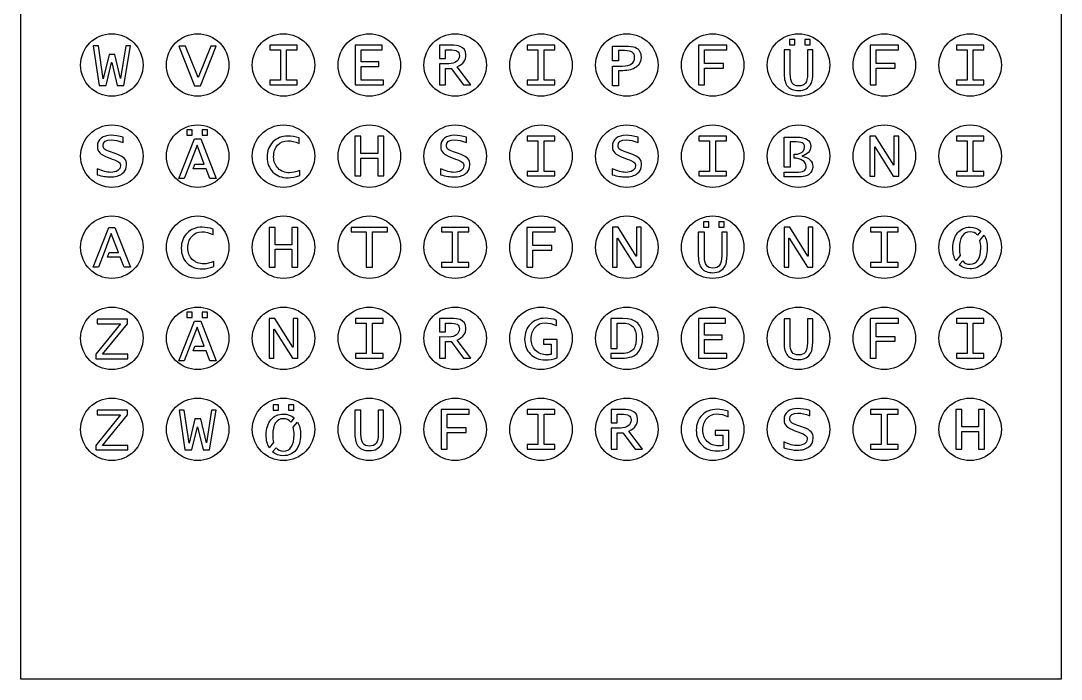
# Model space of a CAD drawing. Header units: millimetres. Extents: x 34 to 4705, y 266 to 817.
# Drawn here: x 3116.3 to 3516.3, y 306.7 to 559.7 of the extents above; entities that cross this region are included whole.
import ezdxf

# ---------------------------------------------------------------- set-up
doc = ezdxf.new("R2010")
doc.units = ezdxf.units.MM
for name, color, linetype, lineweight in [('Bohrlöcher', 4, 'Continuous', 25), ('Buchstaben', 6, 'Continuous', 25), ('MDF_Platte_10mm', 1, 'Continuous', 25)]:
    doc.layers.add(name, color=color, linetype=linetype, lineweight=lineweight)
doc.layers.add('Ebene 1', color=7, linetype='Continuous', true_color=0xffffff)

# ---------------------------------------------------------------- blocks, each defined once
blk = doc.blocks.new('V')
at = {"layer": 'Ebene 1'}
blk.add_open_spline([(-1.28, -7.93), (-1.28, -7.93), (-7.2, 7.32), (-7.2, 7.32), (-7.2, 7.32), (-7.2, 7.32), (-4.73, 7.32), (-4.73, 7.32), (-4.73, 7.32), (-4.73, 7.32), (0.15, -4.8), (0.15, -4.8), (0.15, -4.8), (0.15, -4.8), (5.12, 7.32), (5.12, 7.32), (5.12, 7.32), (5.12, 7.32), (7.12, 7.32), (7.12, 7.32), (7.12, 7.32), (7.12, 7.32), (1.07, -7.93), (1.07, -7.93), (1.07, -7.93), (1.07, -7.93), (-1.28, -7.93), (-1.28, -7.93)], degree=3, knots=[0, 0, 0, 0, 0.142857, 0.142857, 0.142857, 0.142857, 0.285714, 0.285714, 0.285714, 0.285714, 0.428571, 0.428571, 0.428571, 0.428571, 0.571429, 0.571429, 0.571429, 0.571429, 0.714286, 0.714286, 0.714286, 0.714286, 0.857143, 0.857143, 0.857143, 0.857143, 1, 1, 1, 1], dxfattribs=at)
blk = doc.blocks.new('Ä')
at = {"layer": 'Ebene 1'}
for points, knots in [([(-4.17, 8.75), (-4.17, 8.75), (-4.17, 10.81), (-4.17, 10.81), (-4.17, 10.81), (-4.17, 10.81), (-2.11, 10.81), (-2.11, 10.81), (-2.11, 10.81), (-2.11, 10.81), (-2.11, 8.75), (-2.11, 8.75), (-2.11, 8.75), (-2.11, 8.75), (-4.17, 8.75), (-4.17, 8.75)], [0, 0, 0, 0, 0.25, 0.25, 0.25, 0.25, 0.5, 0.5, 0.5, 0.5, 0.75, 0.75, 0.75, 0.75, 1, 1, 1, 1]), ([(1.69, 8.75), (1.69, 8.75), (1.69, 10.81), (1.69, 10.81), (1.69, 10.81), (1.69, 10.81), (3.75, 10.81), (3.75, 10.81), (3.75, 10.81), (3.75, 10.81), (3.75, 8.75), (3.75, 8.75), (3.75, 8.75), (3.75, 8.75), (1.69, 8.75), (1.69, 8.75)], [0, 0, 0, 0, 0.25, 0.25, 0.25, 0.25, 0.5, 0.5, 0.5, 0.5, 0.75, 0.75, 0.75, 0.75, 1, 1, 1, 1]), ([(-1.07, -2.34), (-1.07, -2.34), (-1.74, -4.11), (-1.74, -4.11), (-1.74, -4.11), (-1.74, -4.11), (0.4, -4.11), (0.4, -4.11), (0.4, -4.11), (0.4, -4.11), (3.22, -4.11), (3.22, -4.11), (3.22, -4.11), (3.22, -4.11), (4.66, -7.92), (4.66, -7.92), (4.66, -7.92), (4.66, -7.92), (7.14, -7.92), (7.14, -7.92), (7.14, -7.92), (7.14, -7.92), (1.13, 7.33), (1.13, 7.33), (1.13, 7.33), (1.13, 7.33), (-1.21, 7.33), (-1.21, 7.33), (-1.21, 7.33), (-1.21, 7.33), (-7.23, -7.92), (-7.23, -7.92), (-7.23, -7.92), (-7.23, -7.92), (-5.2, -7.92), (-5.2, -7.92), (-5.2, -7.92), (-5.2, -7.92), (-3.04, -2.34), (-3.04, -2.34), (-3.04, -2.34), (-3.04, -2.34), (-0.27, 4.94), (-0.27, 4.94), (-0.27, 4.94), (-0.27, 4.94), (2.52, -2.34), (2.52, -2.34), (2.52, -2.34), (2.52, -2.34), (0.39, -2.34), (0.39, -2.34), (0.39, -2.34), (0.39, -2.34), (-1.07, -2.34), (-1.07, -2.34)], [0, 0, 0, 0, 0.071429, 0.071429, 0.071429, 0.071429, 0.142857, 0.142857, 0.142857, 0.142857, 0.214286, 0.214286, 0.214286, 0.214286, 0.285714, 0.285714, 0.285714, 0.285714, 0.357143, 0.357143, 0.357143, 0.357143, 0.428571, 0.428571, 0.428571, 0.428571, 0.5, 0.5, 0.5, 0.5, 0.571429, 0.571429, 0.571429, 0.571429, 0.642857, 0.642857, 0.642857, 0.642857, 0.714286, 0.714286, 0.714286, 0.714286, 0.785714, 0.785714, 0.785714, 0.785714, 0.857143, 0.857143, 0.857143, 0.857143, 0.928571, 0.928571, 0.928571, 0.928571, 1, 1, 1, 1])]:
    blk.add_open_spline(points, degree=3, knots=knots, dxfattribs=at)
blk = doc.blocks.new('Z')
at = {"layer": 'Ebene 1'}
blk.add_open_spline([(-6.2, -7.92), (-6.2, -7.92), (-6.2, -6.16), (-6.2, -6.16), (-6.2, -6.16), (-6.2, -6.16), (3.37, 5.57), (3.37, 5.57), (3.37, 5.57), (3.37, 5.57), (-5.61, 5.57), (-5.61, 5.57), (-5.61, 5.57), (-5.61, 5.57), (-5.61, 7.33), (-5.61, 7.33), (-5.61, 7.33), (-5.61, 7.33), (6.02, 7.33), (6.02, 7.33), (6.02, 7.33), (6.02, 7.33), (6.02, 5.57), (6.02, 5.57), (6.02, 5.57), (6.02, 5.57), (-3.54, -6.16), (-3.54, -6.16), (-3.54, -6.16), (-3.54, -6.16), (6.12, -6.16), (6.12, -6.16), (6.12, -6.16), (6.12, -6.16), (6.12, -7.92), (6.12, -7.92), (6.12, -7.92), (6.12, -7.92), (-6.2, -7.92), (-6.2, -7.92)], degree=3, knots=[0, 0, 0, 0, 0.1, 0.1, 0.1, 0.1, 0.2, 0.2, 0.2, 0.2, 0.3, 0.3, 0.3, 0.3, 0.4, 0.4, 0.4, 0.4, 0.5, 0.5, 0.5, 0.5, 0.6, 0.6, 0.6, 0.6, 0.7, 0.7, 0.7, 0.7, 0.8, 0.8, 0.8, 0.8, 0.9, 0.9, 0.9, 0.9, 1, 1, 1, 1], dxfattribs=at)
blk = doc.blocks.new('W')
at = {"layer": 'Ebene 1'}
blk.add_open_spline([(-4.9, -7.92), (-4.9, -7.92), (-7.17, 7.33), (-7.17, 7.33), (-7.17, 7.33), (-7.17, 7.33), (-5.17, 7.33), (-5.17, 7.33), (-5.17, 7.33), (-5.17, 7.33), (-3.32, -5.34), (-3.32, -5.34), (-3.32, -5.34), (-3.32, -5.34), (-3.28, -5.34), (-3.28, -5.34), (-3.28, -5.34), (-3.28, -5.34), (-1.08, 4.11), (-1.08, 4.11), (-1.08, 4.11), (-1.08, 4.11), (1.17, 4.11), (1.17, 4.11), (1.17, 4.11), (1.17, 4.11), (3.34, -5.2), (3.34, -5.2), (3.34, -5.2), (3.34, -5.2), (3.37, -5.2), (3.37, -5.2), (3.37, -5.2), (3.37, -5.2), (5.32, 7.33), (5.32, 7.33), (5.32, 7.33), (5.32, 7.33), (7.11, 7.33), (7.11, 7.33), (7.11, 7.33), (7.11, 7.33), (4.6, -7.92), (4.6, -7.92), (4.6, -7.92), (4.6, -7.92), (2.05, -7.92), (2.05, -7.92), (2.05, -7.92), (2.05, -7.92), (-0.05, 1.03), (-0.05, 1.03), (-0.05, 1.03), (-0.05, 1.03), (-0.07, 1.03), (-0.07, 1.03), (-0.07, 1.03), (-0.07, 1.03), (-2.19, -7.92), (-2.19, -7.92), (-2.19, -7.92), (-2.19, -7.92), (-4.9, -7.92), (-4.9, -7.92)], degree=3, knots=[0, 0, 0, 0, 0.0625, 0.0625, 0.0625, 0.0625, 0.125, 0.125, 0.125, 0.125, 0.1875, 0.1875, 0.1875, 0.1875, 0.25, 0.25, 0.25, 0.25, 0.3125, 0.3125, 0.3125, 0.3125, 0.375, 0.375, 0.375, 0.375, 0.4375, 0.4375, 0.4375, 0.4375, 0.5, 0.5, 0.5, 0.5, 0.5625, 0.5625, 0.5625, 0.5625, 0.625, 0.625, 0.625, 0.625, 0.6875, 0.6875, 0.6875, 0.6875, 0.75, 0.75, 0.75, 0.75, 0.8125, 0.8125, 0.8125, 0.8125, 0.875, 0.875, 0.875, 0.875, 0.9375, 0.9375, 0.9375, 0.9375, 1, 1, 1, 1], dxfattribs=at)
blk = doc.blocks.new('N')
at = {"layer": 'Ebene 1'}
blk.add_open_spline([(-5.61, -7.93), (-5.61, -7.93), (-5.61, 7.37), (-5.61, 7.37), (-5.61, 7.37), (-5.61, 7.37), (-3.4, 7.37), (-3.4, 7.37), (-3.4, 7.37), (-3.4, 7.37), (3.59, -3.73), (3.59, -3.73), (3.59, -3.73), (3.59, -3.73), (3.62, -3.73), (3.62, -3.73), (3.62, -3.73), (3.62, -3.73), (3.62, 7.37), (3.62, 7.37), (3.62, 7.37), (3.62, 7.37), (5.53, 7.37), (5.53, 7.37), (5.53, 7.37), (5.53, 7.37), (5.53, -7.93), (5.53, -7.93), (5.53, -7.93), (5.53, -7.93), (3.37, -7.93), (3.37, -7.93), (3.37, -7.93), (3.37, -7.93), (-3.68, 3.24), (-3.68, 3.24), (-3.68, 3.24), (-3.68, 3.24), (-3.71, 3.24), (-3.71, 3.24), (-3.71, 3.24), (-3.71, 3.24), (-3.71, -7.93), (-3.71, -7.93), (-3.71, -7.93), (-3.71, -7.93), (-5.61, -7.93), (-5.61, -7.93)], degree=3, knots=[0, 0, 0, 0, 0.083333, 0.083333, 0.083333, 0.083333, 0.166667, 0.166667, 0.166667, 0.166667, 0.25, 0.25, 0.25, 0.25, 0.333333, 0.333333, 0.333333, 0.333333, 0.416667, 0.416667, 0.416667, 0.416667, 0.5, 0.5, 0.5, 0.5, 0.583333, 0.583333, 0.583333, 0.583333, 0.666667, 0.666667, 0.666667, 0.666667, 0.75, 0.75, 0.75, 0.75, 0.833333, 0.833333, 0.833333, 0.833333, 0.916667, 0.916667, 0.916667, 0.916667, 1, 1, 1, 1], dxfattribs=at)
blk = doc.blocks.new('Ö')
at = {"layer": 'Ebene 1'}
for points, knots in [([(-4, 7.42), (-4, 7.42), (-4, 9.47), (-4, 9.47), (-4, 9.47), (-4, 9.47), (-1.94, 9.47), (-1.94, 9.47), (-1.94, 9.47), (-1.94, 9.47), (-1.94, 7.42), (-1.94, 7.42), (-1.94, 7.42), (-1.94, 7.42), (-4, 7.42), (-4, 7.42)], [0, 0, 0, 0, 0.25, 0.25, 0.25, 0.25, 0.5, 0.5, 0.5, 0.5, 0.75, 0.75, 0.75, 0.75, 1, 1, 1, 1]), ([(1.86, 7.42), (1.86, 7.42), (1.86, 9.47), (1.86, 9.47), (1.86, 9.47), (1.86, 9.47), (3.91, 9.47), (3.91, 9.47), (3.91, 9.47), (3.91, 9.47), (3.91, 7.42), (3.91, 7.42), (3.91, 7.42), (3.91, 7.42), (1.86, 7.42), (1.86, 7.42)], [0, 0, 0, 0, 0.25, 0.25, 0.25, 0.25, 0.5, 0.5, 0.5, 0.5, 0.75, 0.75, 0.75, 0.75, 1, 1, 1, 1]), ([(-5.48, -7.05), (-5.48, -7.05), (-3.81, -5.06), (-3.81, -5.06), (-3.81, -5.06), (-4.03, -4.22), (-4.14, -3.24), (-4.14, -2.12), (-4.14, -2.12), (-4.14, -0.13), (-3.79, 1.4), (-3.08, 2.48), (-3.08, 2.48), (-2.37, 3.57), (-1.35, 4.11), (-0.04, 4.11), (-0.04, 4.11), (1.15, 4.11), (2.06, 3.7), (2.76, 2.81), (2.76, 2.81), (2.76, 2.81), (4.09, 4.4), (4.09, 4.4), (4.09, 4.4), (2.99, 5.39), (1.63, 5.87), (-0.04, 5.87), (-0.04, 5.87), (-2.05, 5.87), (-3.66, 5.14), (-4.85, 3.7), (-4.85, 3.7), (-6.04, 2.25), (-6.64, 0.31), (-6.64, -2.12), (-6.64, -2.12), (-6.64, -4.09), (-6.25, -5.73), (-5.48, -7.05)], [0, 0, 0, 0, 0.1, 0.1, 0.1, 0.1, 0.2, 0.2, 0.2, 0.2, 0.3, 0.3, 0.3, 0.3, 0.4, 0.4, 0.4, 0.4, 0.5, 0.5, 0.5, 0.5, 0.6, 0.6, 0.6, 0.6, 0.7, 0.7, 0.7, 0.7, 0.8, 0.8, 0.8, 0.8, 0.9, 0.9, 0.9, 0.9, 1, 1, 1, 1]), ([(-2.84, -7.06), (-2.84, -7.06), (-4.2, -8.63), (-4.2, -8.63), (-4.2, -8.63), (-3.09, -9.63), (-1.71, -10.12), (-0.04, -10.12), (-0.04, -10.12), (1.97, -10.12), (3.57, -9.4), (4.77, -7.95), (4.77, -7.95), (5.96, -6.51), (6.56, -4.56), (6.56, -2.12), (6.56, -2.12), (6.56, -0.14), (6.18, 1.47), (5.39, 2.8), (5.39, 2.8), (5.39, 2.8), (3.73, 0.8), (3.73, 0.8), (3.73, 0.8), (3.96, -0.03), (4.07, -1), (4.07, -2.12), (4.07, -2.12), (4.07, -4.12), (3.72, -5.66), (3, -6.74), (3, -6.74), (2.29, -7.82), (1.27, -8.36), (-0.04, -8.36), (-0.04, -8.36), (-1.23, -8.36), (-2.14, -7.95), (-2.84, -7.06)], [0, 0, 0, 0, 0.1, 0.1, 0.1, 0.1, 0.2, 0.2, 0.2, 0.2, 0.3, 0.3, 0.3, 0.3, 0.4, 0.4, 0.4, 0.4, 0.5, 0.5, 0.5, 0.5, 0.6, 0.6, 0.6, 0.6, 0.7, 0.7, 0.7, 0.7, 0.8, 0.8, 0.8, 0.8, 0.9, 0.9, 0.9, 0.9, 1, 1, 1, 1])]:
    blk.add_open_spline(points, degree=3, knots=knots, dxfattribs=at)
blk = doc.blocks.new('Ü')
at = {"layer": 'Ebene 1'}
for points, knots in [([(-3.54, 7.28), (-3.54, 7.28), (-3.54, 9.34), (-3.54, 9.34), (-3.54, 9.34), (-3.54, 9.34), (-1.48, 9.34), (-1.48, 9.34), (-1.48, 9.34), (-1.48, 9.34), (-1.48, 7.28), (-1.48, 7.28), (-1.48, 7.28), (-1.48, 7.28), (-3.54, 7.28), (-3.54, 7.28)], [0, 0, 0, 0, 0.25, 0.25, 0.25, 0.25, 0.5, 0.5, 0.5, 0.5, 0.75, 0.75, 0.75, 0.75, 1, 1, 1, 1]), ([(2.32, 7.28), (2.32, 7.28), (2.32, 9.34), (2.32, 9.34), (2.32, 9.34), (2.32, 9.34), (4.38, 9.34), (4.38, 9.34), (4.38, 9.34), (4.38, 9.34), (4.38, 7.28), (4.38, 7.28), (4.38, 7.28), (4.38, 7.28), (2.32, 7.28), (2.32, 7.28)], [0, 0, 0, 0, 0.25, 0.25, 0.25, 0.25, 0.5, 0.5, 0.5, 0.5, 0.75, 0.75, 0.75, 0.75, 1, 1, 1, 1]), ([(-5.57, 5.38), (-5.57, 5.38), (-3.23, 5.38), (-3.23, 5.38), (-3.23, 5.38), (-3.23, 5.38), (-3.23, -3.88), (-3.23, -3.88), (-3.23, -3.88), (-3.23, -5.49), (-2.97, -6.66), (-2.46, -7.39), (-2.46, -7.39), (-1.95, -8.11), (-1.12, -8.48), (0.02, -8.48), (0.02, -8.48), (1.22, -8.48), (2.09, -8.11), (2.62, -7.39), (2.62, -7.39), (3.15, -6.66), (3.41, -5.47), (3.41, -3.82), (3.41, -3.82), (3.41, -3.82), (3.41, 5.38), (3.41, 5.38), (3.41, 5.38), (3.41, 5.38), (5.46, 5.38), (5.46, 5.38), (5.46, 5.38), (5.46, 5.38), (5.46, -3.47), (5.46, -3.47), (5.46, -3.47), (5.46, -5.38), (5.23, -6.76), (4.78, -7.59), (4.78, -7.59), (3.82, -9.35), (2.24, -10.24), (0.04, -10.24), (0.04, -10.24), (-1.87, -10.24), (-3.28, -9.71), (-4.2, -8.67), (-4.2, -8.67), (-5.11, -7.62), (-5.57, -6.01), (-5.57, -3.84), (-5.57, -3.84), (-5.57, -3.84), (-5.57, 5.38), (-5.57, 5.38)], [0, 0, 0, 0, 0.071429, 0.071429, 0.071429, 0.071429, 0.142857, 0.142857, 0.142857, 0.142857, 0.214286, 0.214286, 0.214286, 0.214286, 0.285714, 0.285714, 0.285714, 0.285714, 0.357143, 0.357143, 0.357143, 0.357143, 0.428571, 0.428571, 0.428571, 0.428571, 0.5, 0.5, 0.5, 0.5, 0.571429, 0.571429, 0.571429, 0.571429, 0.642857, 0.642857, 0.642857, 0.642857, 0.714286, 0.714286, 0.714286, 0.714286, 0.785714, 0.785714, 0.785714, 0.785714, 0.857143, 0.857143, 0.857143, 0.857143, 0.928571, 0.928571, 0.928571, 0.928571, 1, 1, 1, 1])]:
    blk.add_open_spline(points, degree=3, knots=knots, dxfattribs=at)
blk = doc.blocks.new('I')
at = {"layer": 'Ebene 1'}
blk.add_open_spline([(-5.32, -7.91), (-5.32, -7.91), (-5.32, -6.15), (-5.32, -6.15), (-5.32, -6.15), (-5.32, -6.15), (-1.22, -6.15), (-1.22, -6.15), (-1.22, -6.15), (-1.22, -6.15), (-1.22, 5.58), (-1.22, 5.58), (-1.22, 5.58), (-1.22, 5.58), (-5.32, 5.58), (-5.32, 5.58), (-5.32, 5.58), (-5.32, 5.58), (-5.32, 7.34), (-5.32, 7.34), (-5.32, 7.34), (-5.32, 7.34), (5.24, 7.34), (5.24, 7.34), (5.24, 7.34), (5.24, 7.34), (5.24, 5.58), (5.24, 5.58), (5.24, 5.58), (5.24, 5.58), (1.14, 5.58), (1.14, 5.58), (1.14, 5.58), (1.14, 5.58), (1.14, -6.15), (1.14, -6.15), (1.14, -6.15), (1.14, -6.15), (5.24, -6.15), (5.24, -6.15), (5.24, -6.15), (5.24, -6.15), (5.24, -7.91), (5.24, -7.91), (5.24, -7.91), (5.24, -7.91), (-5.32, -7.91), (-5.32, -7.91)], degree=3, knots=[0, 0, 0, 0, 0.083333, 0.083333, 0.083333, 0.083333, 0.166667, 0.166667, 0.166667, 0.166667, 0.25, 0.25, 0.25, 0.25, 0.333333, 0.333333, 0.333333, 0.333333, 0.416667, 0.416667, 0.416667, 0.416667, 0.5, 0.5, 0.5, 0.5, 0.583333, 0.583333, 0.583333, 0.583333, 0.666667, 0.666667, 0.666667, 0.666667, 0.75, 0.75, 0.75, 0.75, 0.833333, 0.833333, 0.833333, 0.833333, 0.916667, 0.916667, 0.916667, 0.916667, 1, 1, 1, 1], dxfattribs=at)
blk = doc.blocks.new('E')
at = {"layer": 'Ebene 1'}
blk.add_open_spline([(-5.47, -7.91), (-5.47, -7.91), (-5.47, 7.34), (-5.47, 7.34), (-5.47, 7.34), (-5.47, 7.34), (4.84, 7.34), (4.84, 7.34), (4.84, 7.34), (4.84, 7.34), (4.84, 5.58), (4.84, 5.58), (4.84, 5.58), (4.84, 5.58), (-3.13, 5.58), (-3.13, 5.58), (-3.13, 5.58), (-3.13, 5.58), (-3.13, 0.96), (-3.13, 0.96), (-3.13, 0.96), (-3.13, 0.96), (3.63, 0.96), (3.63, 0.96), (3.63, 0.96), (3.63, 0.96), (3.63, -0.8), (3.63, -0.8), (3.63, -0.8), (3.63, -0.8), (-3.13, -0.8), (-3.13, -0.8), (-3.13, -0.8), (-3.13, -0.8), (-3.13, -6.15), (-3.13, -6.15), (-3.13, -6.15), (-3.13, -6.15), (5.39, -6.15), (5.39, -6.15), (5.39, -6.15), (5.39, -6.15), (5.39, -7.91), (5.39, -7.91), (5.39, -7.91), (5.39, -7.91), (-5.47, -7.91), (-5.47, -7.91)], degree=3, knots=[0, 0, 0, 0, 0.083333, 0.083333, 0.083333, 0.083333, 0.166667, 0.166667, 0.166667, 0.166667, 0.25, 0.25, 0.25, 0.25, 0.333333, 0.333333, 0.333333, 0.333333, 0.416667, 0.416667, 0.416667, 0.416667, 0.5, 0.5, 0.5, 0.5, 0.583333, 0.583333, 0.583333, 0.583333, 0.666667, 0.666667, 0.666667, 0.666667, 0.75, 0.75, 0.75, 0.75, 0.833333, 0.833333, 0.833333, 0.833333, 0.916667, 0.916667, 0.916667, 0.916667, 1, 1, 1, 1], dxfattribs=at)
blk = doc.blocks.new('R')
at = {"layer": 'Ebene 1'}
blk.add_open_spline([(-3.75, 5.56), (-3.75, 5.56), (-3.75, 2.21), (-3.75, 2.21), (-3.75, 2.21), (-3.75, 2.21), (-6.09, 2.21), (-6.09, 2.21), (-6.09, 2.21), (-6.09, 2.21), (-6.1, 7.32), (-6.1, 7.32), (-6.1, 7.32), (-6.1, 7.32), (-1.83, 7.32), (-1.83, 7.32), (-1.83, 7.32), (-0.05, 7.32), (1.18, 7.18), (1.87, 6.88), (1.87, 6.88), (3.34, 6.27), (4.08, 5.19), (4.08, 3.65), (4.08, 3.65), (4.08, 2.59), (3.82, 1.7), (3.31, 0.99), (3.31, 0.99), (2.8, 0.28), (1.95, -0.38), (0.75, -0.99), (0.75, -0.99), (0.75, -0.99), (6.01, -7.93), (6.01, -7.93), (6.01, -7.93), (6.01, -7.93), (3.17, -7.93), (3.17, -7.93), (3.17, -7.93), (3.17, -7.93), (-1.64, -1.58), (-1.64, -1.58), (-1.64, -1.58), (-1.64, -1.58), (-3.75, -1.58), (-3.75, -1.58), (-3.75, -1.58), (-3.75, -1.58), (-3.75, -7.93), (-3.75, -7.93), (-3.75, -7.93), (-3.75, -7.93), (-6.1, -7.93), (-6.1, -7.93), (-6.1, -7.93), (-6.1, -7.93), (-6.1, 0.21), (-6.1, 0.21), (-6.1, 0.21), (-6.1, 0.21), (-2.52, 0.19), (-2.52, 0.19), (-2.52, 0.19), (-1.26, 0.18), (-0.26, 0.47), (0.48, 1.02), (0.48, 1.02), (1.21, 1.58), (1.58, 2.32), (1.58, 3.27), (1.58, 3.27), (1.58, 4.14), (1.31, 4.75), (0.75, 5.07), (0.75, 5.07), (0.2, 5.4), (-0.83, 5.56), (-2.31, 5.56), (-2.31, 5.56), (-2.31, 5.56), (-3.75, 5.56), (-3.75, 5.56)], degree=3, knots=[0, 0, 0, 0, 0.047619, 0.047619, 0.047619, 0.047619, 0.095238, 0.095238, 0.095238, 0.095238, 0.142857, 0.142857, 0.142857, 0.142857, 0.190476, 0.190476, 0.190476, 0.190476, 0.238095, 0.238095, 0.238095, 0.238095, 0.285714, 0.285714, 0.285714, 0.285714, 0.333333, 0.333333, 0.333333, 0.333333, 0.380952, 0.380952, 0.380952, 0.380952, 0.428571, 0.428571, 0.428571, 0.428571, 0.47619, 0.47619, 0.47619, 0.47619, 0.52381, 0.52381, 0.52381, 0.52381, 0.571429, 0.571429, 0.571429, 0.571429, 0.619048, 0.619048, 0.619048, 0.619048, 0.666667, 0.666667, 0.666667, 0.666667, 0.714286, 0.714286, 0.714286, 0.714286, 0.761905, 0.761905, 0.761905, 0.761905, 0.809524, 0.809524, 0.809524, 0.809524, 0.857143, 0.857143, 0.857143, 0.857143, 0.904762, 0.904762, 0.904762, 0.904762, 0.952381, 0.952381, 0.952381, 0.952381, 1, 1, 1, 1], dxfattribs=at)
blk = doc.blocks.new('F')
at = {"layer": 'Ebene 1'}
blk.add_open_spline([(-5.47, -7.91), (-5.47, -7.91), (-5.47, 7.34), (-5.47, 7.34), (-5.47, 7.34), (-5.47, 7.34), (5.39, 7.34), (5.39, 7.34), (5.39, 7.34), (5.39, 7.34), (5.39, 5.58), (5.39, 5.58), (5.39, 5.58), (5.39, 5.58), (-3.13, 5.58), (-3.13, 5.58), (-3.13, 5.58), (-3.13, 5.58), (-3.13, 0.33), (-3.13, 0.33), (-3.13, 0.33), (-3.13, 0.33), (4.14, 0.33), (4.14, 0.33), (4.14, 0.33), (4.14, 0.33), (4.14, -1.43), (4.14, -1.43), (4.14, -1.43), (4.14, -1.43), (-3.13, -1.43), (-3.13, -1.43), (-3.13, -1.43), (-3.13, -1.43), (-3.13, -7.91), (-3.13, -7.91), (-3.13, -7.91), (-3.13, -7.91), (-5.47, -7.91), (-5.47, -7.91)], degree=3, knots=[0, 0, 0, 0, 0.1, 0.1, 0.1, 0.1, 0.2, 0.2, 0.2, 0.2, 0.3, 0.3, 0.3, 0.3, 0.4, 0.4, 0.4, 0.4, 0.5, 0.5, 0.5, 0.5, 0.6, 0.6, 0.6, 0.6, 0.7, 0.7, 0.7, 0.7, 0.8, 0.8, 0.8, 0.8, 0.9, 0.9, 0.9, 0.9, 1, 1, 1, 1], dxfattribs=at)
blk = doc.blocks.new('S')
at = {"layer": 'Ebene 1'}
blk.add_open_spline([(4.35, 6.98), (4.35, 6.98), (4.35, 4.95), (4.35, 4.95), (4.35, 4.95), (2.63, 5.62), (1.1, 5.95), (-0.24, 5.95), (-0.24, 5.95), (-2.35, 5.95), (-3.41, 5.24), (-3.41, 3.81), (-3.41, 3.81), (-3.41, 3.23), (-3.21, 2.77), (-2.82, 2.42), (-2.82, 2.42), (-2.42, 2.06), (-1.69, 1.7), (-0.62, 1.33), (-0.62, 1.33), (-0.62, 1.33), (0.88, 0.81), (0.88, 0.81), (0.88, 0.81), (0.88, 0.81), (2.3, 0.31), (2.3, 0.31), (2.3, 0.31), (4.52, -0.46), (5.62, -1.77), (5.62, -3.63), (5.62, -3.63), (5.62, -5.04), (5.06, -6.17), (3.93, -7.01), (3.93, -7.01), (2.8, -7.86), (1.29, -8.28), (-0.6, -8.28), (-0.6, -8.28), (-1.92, -8.28), (-3.62, -8), (-5.7, -7.43), (-5.7, -7.43), (-5.7, -7.43), (-5.7, -5.11), (-5.7, -5.11), (-5.7, -5.11), (-3.63, -6.05), (-1.9, -6.52), (-0.54, -6.52), (-0.54, -6.52), (0.62, -6.52), (1.55, -6.29), (2.24, -5.84), (2.24, -5.84), (2.93, -5.38), (3.27, -4.77), (3.27, -4), (3.27, -4), (3.27, -3.41), (3.07, -2.95), (2.66, -2.61), (2.66, -2.61), (2.25, -2.27), (1.41, -1.86), (0.13, -1.39), (0.13, -1.39), (0.13, -1.39), (-1.44, -0.83), (-1.44, -0.83), (-1.44, -0.83), (-3, -0.25), (-4.08, 0.35), (-4.69, 0.96), (-4.69, 0.96), (-5.29, 1.57), (-5.6, 2.38), (-5.6, 3.39), (-5.6, 3.39), (-5.6, 4.77), (-5.13, 5.83), (-4.2, 6.58), (-4.2, 6.58), (-3.27, 7.33), (-1.96, 7.71), (-0.27, 7.71), (-0.27, 7.71), (1.1, 7.71), (2.64, 7.47), (4.35, 6.98)], degree=3, knots=[0, 0, 0, 0, 0.043478, 0.043478, 0.043478, 0.043478, 0.086957, 0.086957, 0.086957, 0.086957, 0.130435, 0.130435, 0.130435, 0.130435, 0.173913, 0.173913, 0.173913, 0.173913, 0.217391, 0.217391, 0.217391, 0.217391, 0.26087, 0.26087, 0.26087, 0.26087, 0.304348, 0.304348, 0.304348, 0.304348, 0.347826, 0.347826, 0.347826, 0.347826, 0.391304, 0.391304, 0.391304, 0.391304, 0.434783, 0.434783, 0.434783, 0.434783, 0.478261, 0.478261, 0.478261, 0.478261, 0.521739, 0.521739, 0.521739, 0.521739, 0.565217, 0.565217, 0.565217, 0.565217, 0.608696, 0.608696, 0.608696, 0.608696, 0.652174, 0.652174, 0.652174, 0.652174, 0.695652, 0.695652, 0.695652, 0.695652, 0.73913, 0.73913, 0.73913, 0.73913, 0.782609, 0.782609, 0.782609, 0.782609, 0.826087, 0.826087, 0.826087, 0.826087, 0.869565, 0.869565, 0.869565, 0.869565, 0.913043, 0.913043, 0.913043, 0.913043, 0.956522, 0.956522, 0.956522, 0.956522, 1, 1, 1, 1], dxfattribs=at)
blk = doc.blocks.new('C')
at = {"layer": 'Ebene 1'}
blk.add_open_spline([(6.22, -7.46), (4.65, -8.03), (3.17, -8.31), (1.78, -8.31), (1.78, -8.31), (-0.64, -8.31), (-2.59, -7.58), (-4.08, -6.13), (-4.08, -6.13), (-5.56, -4.67), (-6.3, -2.76), (-6.3, -0.39), (-6.3, -0.39), (-6.3, 2.01), (-5.56, 3.96), (-4.09, 5.44), (-4.09, 5.44), (-2.61, 6.93), (-0.69, 7.68), (1.69, 7.68), (1.69, 7.68), (3.04, 7.68), (4.48, 7.45), (6.01, 6.99), (6.01, 6.99), (6.01, 6.99), (6.01, 4.84), (6.01, 4.84), (6.01, 4.84), (4.44, 5.56), (2.98, 5.92), (1.62, 5.92), (1.62, 5.92), (0.04, 5.92), (-1.26, 5.34), (-2.28, 4.18), (-2.28, 4.18), (-3.3, 3.03), (-3.8, 1.55), (-3.8, -0.23), (-3.8, -0.23), (-3.8, -2.04), (-3.23, -3.52), (-2.08, -4.67), (-2.08, -4.67), (-0.93, -5.82), (0.55, -6.39), (2.36, -6.39), (2.36, -6.39), (3.45, -6.39), (4.74, -6.11), (6.22, -5.54), (6.22, -5.54), (6.22, -5.54), (6.22, -7.46), (6.22, -7.46)], degree=3, knots=[0, 0, 0, 0, 0.071429, 0.071429, 0.071429, 0.071429, 0.142857, 0.142857, 0.142857, 0.142857, 0.214286, 0.214286, 0.214286, 0.214286, 0.285714, 0.285714, 0.285714, 0.285714, 0.357143, 0.357143, 0.357143, 0.357143, 0.428571, 0.428571, 0.428571, 0.428571, 0.5, 0.5, 0.5, 0.5, 0.571429, 0.571429, 0.571429, 0.571429, 0.642857, 0.642857, 0.642857, 0.642857, 0.714286, 0.714286, 0.714286, 0.714286, 0.785714, 0.785714, 0.785714, 0.785714, 0.857143, 0.857143, 0.857143, 0.857143, 0.928571, 0.928571, 0.928571, 0.928571, 1, 1, 1, 1], dxfattribs=at)
blk = doc.blocks.new('H')
at = {"layer": 'Ebene 1'}
blk.add_open_spline([(-5.61, -7.92), (-5.61, -7.92), (-5.61, 7.33), (-5.61, 7.33), (-5.61, 7.33), (-5.61, 7.33), (-3.27, 7.33), (-3.27, 7.33), (-3.27, 7.33), (-3.27, 7.33), (-3.27, 0.67), (-3.27, 0.67), (-3.27, 0.67), (-3.27, 0.67), (3.18, 0.67), (3.18, 0.67), (3.18, 0.67), (3.18, 0.67), (3.18, 7.33), (3.18, 7.33), (3.18, 7.33), (3.18, 7.33), (5.53, 7.33), (5.53, 7.33), (5.53, 7.33), (5.53, 7.33), (5.53, -7.92), (5.53, -7.92), (5.53, -7.92), (5.53, -7.92), (3.18, -7.92), (3.18, -7.92), (3.18, -7.92), (3.18, -7.92), (3.18, -1.1), (3.18, -1.1), (3.18, -1.1), (3.18, -1.1), (-3.27, -1.1), (-3.27, -1.1), (-3.27, -1.1), (-3.27, -1.1), (-3.27, -7.92), (-3.27, -7.92), (-3.27, -7.92), (-3.27, -7.92), (-5.61, -7.92), (-5.61, -7.92)], degree=3, knots=[0, 0, 0, 0, 0.083333, 0.083333, 0.083333, 0.083333, 0.166667, 0.166667, 0.166667, 0.166667, 0.25, 0.25, 0.25, 0.25, 0.333333, 0.333333, 0.333333, 0.333333, 0.416667, 0.416667, 0.416667, 0.416667, 0.5, 0.5, 0.5, 0.5, 0.583333, 0.583333, 0.583333, 0.583333, 0.666667, 0.666667, 0.666667, 0.666667, 0.75, 0.75, 0.75, 0.75, 0.833333, 0.833333, 0.833333, 0.833333, 0.916667, 0.916667, 0.916667, 0.916667, 1, 1, 1, 1], dxfattribs=at)
blk = doc.blocks.new('B')
at = {"layer": 'Ebene 1'}
blk.add_open_spline([(-5.54, -4.19), (-5.54, -4.19), (-3.2, -4.19), (-3.2, -4.19), (-3.2, -4.19), (-3.2, -4.19), (-3.2, 5.54), (-3.2, 5.54), (-3.2, 5.54), (-3.2, 5.54), (-2.11, 5.54), (-2.11, 5.54), (-2.11, 5.54), (-0.36, 5.54), (0.82, 5.39), (1.43, 5.09), (1.43, 5.09), (2.04, 4.79), (2.35, 4.21), (2.35, 3.34), (2.35, 3.34), (2.33, 1.23), (-0.32, 0.7), (-1.56, 0.7), (-1.56, 0.7), (-1.56, 0.7), (-1.7, 0.7), (-1.7, 0.7), (-1.7, 0.7), (-1.7, 0.7), (-1.7, -0.76), (-1.7, -0.76), (-1.7, -0.76), (-1.7, -0.76), (-1.52, -0.76), (-1.52, -0.76), (-1.52, -0.76), (-0.6, -0.76), (0.78, -1.16), (1.54, -1.62), (1.54, -1.62), (2.49, -2.2), (2.97, -2.98), (2.97, -3.97), (2.97, -3.97), (2.97, -4.81), (2.68, -5.4), (2.1, -5.71), (2.1, -5.71), (1.52, -6.03), (0.45, -6.19), (-1.09, -6.19), (-1.09, -6.19), (-1.09, -6.19), (-5.54, -6.19), (-5.54, -6.19), (-5.54, -6.19), (-5.54, -6.19), (-5.55, -7.95), (-5.55, -7.95), (-5.55, -7.95), (-5.55, -7.95), (-0.95, -7.95), (-0.95, -7.95), (-0.95, -7.95), (0.58, -7.95), (1.69, -7.88), (2.38, -7.73), (2.38, -7.73), (3.07, -7.58), (3.68, -7.28), (4.22, -6.83), (4.22, -6.83), (5.05, -6.15), (5.47, -5.21), (5.47, -4), (5.47, -4), (5.47, -1.9), (4.06, -0.55), (1.23, 0.03), (1.23, 0.03), (2.33, 0.31), (3.19, 0.77), (3.8, 1.42), (3.8, 1.42), (4.41, 2.08), (4.72, 2.85), (4.72, 3.76), (4.72, 3.76), (4.72, 6.12), (2.94, 7.3), (-0.63, 7.3), (-0.63, 7.3), (-0.63, 7.3), (-5.55, 7.3), (-5.55, 7.3), (-5.55, 7.3), (-5.55, 7.3), (-5.54, 2.7), (-5.54, 2.7), (-5.54, 2.7), (-5.54, 2.7), (-5.54, -4.19), (-5.54, -4.19)], degree=3, knots=[0, 0, 0, 0, 0.038462, 0.038462, 0.038462, 0.038462, 0.076923, 0.076923, 0.076923, 0.076923, 0.115385, 0.115385, 0.115385, 0.115385, 0.153846, 0.153846, 0.153846, 0.153846, 0.192308, 0.192308, 0.192308, 0.192308, 0.230769, 0.230769, 0.230769, 0.230769, 0.269231, 0.269231, 0.269231, 0.269231, 0.307692, 0.307692, 0.307692, 0.307692, 0.346154, 0.346154, 0.346154, 0.346154, 0.384615, 0.384615, 0.384615, 0.384615, 0.423077, 0.423077, 0.423077, 0.423077, 0.461538, 0.461538, 0.461538, 0.461538, 0.5, 0.5, 0.5, 0.5, 0.538462, 0.538462, 0.538462, 0.538462, 0.576923, 0.576923, 0.576923, 0.576923, 0.615385, 0.615385, 0.615385, 0.615385, 0.653846, 0.653846, 0.653846, 0.653846, 0.692308, 0.692308, 0.692308, 0.692308, 0.730769, 0.730769, 0.730769, 0.730769, 0.769231, 0.769231, 0.769231, 0.769231, 0.807692, 0.807692, 0.807692, 0.807692, 0.846154, 0.846154, 0.846154, 0.846154, 0.884615, 0.884615, 0.884615, 0.884615, 0.923077, 0.923077, 0.923077, 0.923077, 0.961538, 0.961538, 0.961538, 0.961538, 1, 1, 1, 1], dxfattribs=at)
blk = doc.blocks.new('A')
at = {"layer": 'Ebene 1'}
blk.add_open_spline([(-1.07, -2.34), (-1.07, -2.34), (-1.74, -4.11), (-1.74, -4.11), (-1.74, -4.11), (-1.74, -4.11), (0.4, -4.11), (0.4, -4.11), (0.4, -4.11), (0.4, -4.11), (3.22, -4.11), (3.22, -4.11), (3.22, -4.11), (3.22, -4.11), (4.66, -7.92), (4.66, -7.92), (4.66, -7.92), (4.66, -7.92), (7.14, -7.92), (7.14, -7.92), (7.14, -7.92), (7.14, -7.92), (1.13, 7.33), (1.13, 7.33), (1.13, 7.33), (1.13, 7.33), (-1.21, 7.33), (-1.21, 7.33), (-1.21, 7.33), (-1.21, 7.33), (-7.23, -7.92), (-7.23, -7.92), (-7.23, -7.92), (-7.23, -7.92), (-5.2, -7.92), (-5.2, -7.92), (-5.2, -7.92), (-5.2, -7.92), (-3.04, -2.34), (-3.04, -2.34), (-3.04, -2.34), (-3.04, -2.34), (-0.27, 4.94), (-0.27, 4.94), (-0.27, 4.94), (-0.27, 4.94), (2.52, -2.34), (2.52, -2.34), (2.52, -2.34), (2.52, -2.34), (0.39, -2.34), (0.39, -2.34), (0.39, -2.34), (0.39, -2.34), (-1.07, -2.34), (-1.07, -2.34)], degree=3, knots=[0, 0, 0, 0, 0.071429, 0.071429, 0.071429, 0.071429, 0.142857, 0.142857, 0.142857, 0.142857, 0.214286, 0.214286, 0.214286, 0.214286, 0.285714, 0.285714, 0.285714, 0.285714, 0.357143, 0.357143, 0.357143, 0.357143, 0.428571, 0.428571, 0.428571, 0.428571, 0.5, 0.5, 0.5, 0.5, 0.571429, 0.571429, 0.571429, 0.571429, 0.642857, 0.642857, 0.642857, 0.642857, 0.714286, 0.714286, 0.714286, 0.714286, 0.785714, 0.785714, 0.785714, 0.785714, 0.857143, 0.857143, 0.857143, 0.857143, 0.928571, 0.928571, 0.928571, 0.928571, 1, 1, 1, 1], dxfattribs=at)
blk = doc.blocks.new('T')
at = {"layer": 'Ebene 1'}
blk.add_open_spline([(-1.22, -7.91), (-1.22, -7.91), (-1.22, 5.58), (-1.22, 5.58), (-1.22, 5.58), (-1.22, 5.58), (-7.07, 5.58), (-7.07, 5.58), (-7.07, 5.58), (-7.07, 5.58), (-7.07, 7.34), (-7.07, 7.34), (-7.07, 7.34), (-7.07, 7.34), (7, 7.34), (7, 7.34), (7, 7.34), (7, 7.34), (7, 5.58), (7, 5.58), (7, 5.58), (7, 5.58), (1.14, 5.58), (1.14, 5.58), (1.14, 5.58), (1.14, 5.58), (1.14, -7.91), (1.14, -7.91), (1.14, -7.91), (1.14, -7.91), (-1.22, -7.91), (-1.22, -7.91)], degree=3, knots=[0, 0, 0, 0, 0.125, 0.125, 0.125, 0.125, 0.25, 0.25, 0.25, 0.25, 0.375, 0.375, 0.375, 0.375, 0.5, 0.5, 0.5, 0.5, 0.625, 0.625, 0.625, 0.625, 0.75, 0.75, 0.75, 0.75, 0.875, 0.875, 0.875, 0.875, 1, 1, 1, 1], dxfattribs=at)
blk = doc.blocks.new('U')
at = {"layer": 'Ebene 1'}
blk.add_open_spline([(-5.56, 7.44), (-5.56, 7.44), (-3.21, 7.44), (-3.21, 7.44), (-3.21, 7.44), (-3.21, 7.44), (-3.21, -1.82), (-3.21, -1.82), (-3.21, -1.82), (-3.21, -3.44), (-2.96, -4.61), (-2.45, -5.34), (-2.45, -5.34), (-1.94, -6.06), (-1.11, -6.42), (0.03, -6.42), (0.03, -6.42), (1.24, -6.42), (2.1, -6.06), (2.64, -5.34), (2.64, -5.34), (3.17, -4.61), (3.43, -3.42), (3.43, -1.77), (3.43, -1.77), (3.43, -1.77), (3.43, 7.44), (3.43, 7.44), (3.43, 7.44), (3.43, 7.44), (5.48, 7.44), (5.48, 7.44), (5.48, 7.44), (5.48, 7.44), (5.48, -1.42), (5.48, -1.42), (5.48, -1.42), (5.48, -3.33), (5.25, -4.7), (4.8, -5.53), (4.8, -5.53), (3.84, -7.3), (2.26, -8.18), (0.05, -8.18), (0.05, -8.18), (-1.86, -8.18), (-3.27, -7.66), (-4.18, -6.61), (-4.18, -6.61), (-5.1, -5.57), (-5.56, -3.96), (-5.56, -1.79), (-5.56, -1.79), (-5.56, -1.79), (-5.56, 7.44), (-5.56, 7.44)], degree=3, knots=[0, 0, 0, 0, 0.071429, 0.071429, 0.071429, 0.071429, 0.142857, 0.142857, 0.142857, 0.142857, 0.214286, 0.214286, 0.214286, 0.214286, 0.285714, 0.285714, 0.285714, 0.285714, 0.357143, 0.357143, 0.357143, 0.357143, 0.428571, 0.428571, 0.428571, 0.428571, 0.5, 0.5, 0.5, 0.5, 0.571429, 0.571429, 0.571429, 0.571429, 0.642857, 0.642857, 0.642857, 0.642857, 0.714286, 0.714286, 0.714286, 0.714286, 0.785714, 0.785714, 0.785714, 0.785714, 0.857143, 0.857143, 0.857143, 0.857143, 0.928571, 0.928571, 0.928571, 0.928571, 1, 1, 1, 1], dxfattribs=at)
blk = doc.blocks.new('P')
at = {"layer": 'Ebene 1'}
blk.add_open_spline([(-3.22, 1.6), (-3.22, 1.6), (-3.22, 5.54), (-3.22, 5.54), (-3.22, 5.54), (-3.22, 5.54), (-0.89, 5.54), (-0.89, 5.54), (-0.89, 5.54), (0.51, 5.54), (1.5, 5.34), (2.1, 4.94), (2.1, 4.94), (2.7, 4.53), (3, 3.86), (3, 2.93), (3, 2.93), (3, 0.71), (1.41, -0.4), (-1.76, -0.4), (-1.76, -0.4), (-1.76, -0.4), (-5.56, -0.4), (-5.56, -0.4), (-5.56, -0.4), (-5.56, -0.4), (-5.56, -7.95), (-5.56, -7.95), (-5.56, -7.95), (-5.56, -7.95), (-3.22, -7.95), (-3.22, -7.95), (-3.22, -7.95), (-3.22, -7.95), (-3.22, -2.16), (-3.22, -2.16), (-3.22, -2.16), (-3.22, -2.16), (-1.51, -2.16), (-1.51, -2.16), (-1.51, -2.16), (0.67, -2.16), (2.38, -1.71), (3.62, -0.79), (3.62, -0.79), (4.86, 0.12), (5.48, 1.37), (5.48, 2.98), (5.48, 2.98), (5.48, 4.88), (4.71, 6.16), (3.17, 6.83), (3.17, 6.83), (2.42, 7.14), (1.16, 7.3), (-0.61, 7.3), (-0.61, 7.3), (-0.61, 7.3), (-5.56, 7.3), (-5.56, 7.3), (-5.56, 7.3), (-5.56, 7.3), (-5.56, 1.6), (-5.56, 1.6), (-5.56, 1.6), (-5.56, 1.6), (-3.22, 1.6), (-3.22, 1.6)], degree=3, knots=[0, 0, 0, 0, 0.058824, 0.058824, 0.058824, 0.058824, 0.117647, 0.117647, 0.117647, 0.117647, 0.176471, 0.176471, 0.176471, 0.176471, 0.235294, 0.235294, 0.235294, 0.235294, 0.294118, 0.294118, 0.294118, 0.294118, 0.352941, 0.352941, 0.352941, 0.352941, 0.411765, 0.411765, 0.411765, 0.411765, 0.470588, 0.470588, 0.470588, 0.470588, 0.529412, 0.529412, 0.529412, 0.529412, 0.588235, 0.588235, 0.588235, 0.588235, 0.647059, 0.647059, 0.647059, 0.647059, 0.705882, 0.705882, 0.705882, 0.705882, 0.764706, 0.764706, 0.764706, 0.764706, 0.823529, 0.823529, 0.823529, 0.823529, 0.882353, 0.882353, 0.882353, 0.882353, 0.941176, 0.941176, 0.941176, 0.941176, 1, 1, 1, 1], dxfattribs=at)
blk = doc.blocks.new('O')
at = {"layer": 'Ebene 1'}
for points in [[(-5.48, -5.23), (-5.48, -5.23), (-3.81, -3.24), (-3.81, -3.24), (-3.81, -3.24), (-4.03, -2.41), (-4.14, -1.43), (-4.14, -0.31), (-4.14, -0.31), (-4.14, 1.68), (-3.79, 3.22), (-3.08, 4.3), (-3.08, 4.3), (-2.37, 5.38), (-1.35, 5.92), (-0.04, 5.92), (-0.04, 5.92), (1.15, 5.92), (2.06, 5.52), (2.76, 4.63), (2.76, 4.63), (2.76, 4.63), (4.09, 6.21), (4.09, 6.21), (4.09, 6.21), (2.99, 7.2), (1.63, 7.68), (-0.04, 7.68), (-0.04, 7.68), (-2.05, 7.68), (-3.66, 6.96), (-4.85, 5.51), (-4.85, 5.51), (-6.04, 4.07), (-6.64, 2.13), (-6.64, -0.31), (-6.64, -0.31), (-6.64, -2.27), (-6.25, -3.92), (-5.48, -5.23)], [(-2.84, -5.25), (-2.84, -5.25), (-4.2, -6.82), (-4.2, -6.82), (-4.2, -6.82), (-3.09, -7.81), (-1.71, -8.31), (-0.04, -8.31), (-0.04, -8.31), (1.97, -8.31), (3.57, -7.59), (4.77, -6.14), (4.77, -6.14), (5.96, -4.69), (6.56, -2.75), (6.56, -0.31), (6.56, -0.31), (6.56, 1.67), (6.18, 3.29), (5.39, 4.61), (5.39, 4.61), (5.39, 4.61), (3.73, 2.62), (3.73, 2.62), (3.73, 2.62), (3.96, 1.79), (4.07, 0.81), (4.07, -0.31), (4.07, -0.31), (4.07, -2.3), (3.72, -3.85), (3, -4.92), (3, -4.92), (2.29, -6.01), (1.27, -6.55), (-0.04, -6.55), (-0.04, -6.55), (-1.23, -6.55), (-2.14, -6.13), (-2.84, -5.25)]]:
    blk.add_open_spline(points, degree=3, knots=[0, 0, 0, 0, 0.1, 0.1, 0.1, 0.1, 0.2, 0.2, 0.2, 0.2, 0.3, 0.3, 0.3, 0.3, 0.4, 0.4, 0.4, 0.4, 0.5, 0.5, 0.5, 0.5, 0.6, 0.6, 0.6, 0.6, 0.7, 0.7, 0.7, 0.7, 0.8, 0.8, 0.8, 0.8, 0.9, 0.9, 0.9, 0.9, 1, 1, 1, 1], dxfattribs=at)
blk = doc.blocks.new('G')
at = {"layer": 'Ebene 1'}
blk.add_open_spline([(6.02, 7.01), (6.02, 7.01), (6.02, 4.86), (6.02, 4.86), (6.02, 4.86), (4.45, 5.58), (2.99, 5.94), (1.62, 5.94), (1.62, 5.94), (0.04, 5.94), (-1.25, 5.36), (-2.27, 4.2), (-2.27, 4.2), (-3.29, 3.05), (-3.8, 1.57), (-3.8, -0.21), (-3.8, -0.21), (-3.8, -2.02), (-3.22, -3.49), (-2.07, -4.64), (-2.07, -4.64), (-0.92, -5.8), (0.54, -6.37), (2.32, -6.37), (2.32, -6.37), (2.73, -6.37), (3.25, -6.32), (3.87, -6.23), (3.87, -6.23), (3.87, -6.23), (3.87, -2.2), (3.87, -2.2), (3.87, -2.2), (3.87, -2.2), (1.01, -2.2), (1.01, -2.2), (1.01, -2.2), (1.01, -2.2), (1.01, -0.44), (1.01, -0.44), (1.01, -0.44), (1.01, -0.44), (6.21, -0.44), (6.21, -0.44), (6.21, -0.44), (6.21, -0.44), (6.21, -7.53), (6.21, -7.53), (6.21, -7.53), (4.62, -8.03), (3.11, -8.29), (1.68, -8.29), (1.68, -8.29), (-0.68, -8.29), (-2.6, -7.55), (-4.08, -6.09), (-4.08, -6.09), (-5.55, -4.62), (-6.29, -2.72), (-6.29, -0.37), (-6.29, -0.37), (-6.29, 2.03), (-5.55, 3.98), (-4.08, 5.46), (-4.08, 5.46), (-2.61, 6.95), (-0.68, 7.7), (1.7, 7.7), (1.7, 7.7), (3.04, 7.7), (4.48, 7.47), (6.02, 7.01)], degree=3, knots=[0, 0, 0, 0, 0.055556, 0.055556, 0.055556, 0.055556, 0.111111, 0.111111, 0.111111, 0.111111, 0.166667, 0.166667, 0.166667, 0.166667, 0.222222, 0.222222, 0.222222, 0.222222, 0.277778, 0.277778, 0.277778, 0.277778, 0.333333, 0.333333, 0.333333, 0.333333, 0.388889, 0.388889, 0.388889, 0.388889, 0.444444, 0.444444, 0.444444, 0.444444, 0.5, 0.5, 0.5, 0.5, 0.555556, 0.555556, 0.555556, 0.555556, 0.611111, 0.611111, 0.611111, 0.611111, 0.666667, 0.666667, 0.666667, 0.666667, 0.722222, 0.722222, 0.722222, 0.722222, 0.777778, 0.777778, 0.777778, 0.777778, 0.833333, 0.833333, 0.833333, 0.833333, 0.888889, 0.888889, 0.888889, 0.888889, 0.944444, 0.944444, 0.944444, 0.944444, 1, 1, 1, 1], dxfattribs=at)
blk = doc.blocks.new('D')
at = {"layer": 'Ebene 1'}
blk.add_open_spline([(-3.8, -4.17), (-3.8, -4.17), (-6.15, -4.17), (-6.15, -4.17), (-6.15, -4.17), (-6.15, -4.17), (-6.14, 7.32), (-6.14, 7.32), (-6.14, 7.32), (-6.14, 7.32), (-1.54, 7.32), (-1.54, 7.32), (-1.54, 7.32), (3.53, 7.32), (6.07, 4.88), (6.07, 0), (6.07, 0), (6.07, -2.26), (5.52, -4.09), (4.42, -5.48), (4.42, -5.48), (3.73, -6.36), (2.87, -6.99), (1.86, -7.37), (1.86, -7.37), (0.85, -7.74), (-0.49, -7.93), (-2.17, -7.93), (-2.17, -7.93), (-2.17, -7.93), (-6.14, -7.93), (-6.14, -7.93), (-6.14, -7.93), (-6.14, -7.93), (-6.14, -6.17), (-6.14, -6.17), (-6.14, -6.17), (-6.14, -6.17), (-2.62, -6.17), (-2.62, -6.17), (-2.62, -6.17), (-0.39, -6.17), (1.2, -5.73), (2.15, -4.84), (2.15, -4.84), (3.1, -3.95), (3.57, -2.46), (3.57, -0.37), (3.57, -0.37), (3.57, 1.75), (3.14, 3.27), (2.29, 4.19), (2.29, 4.19), (1.43, 5.1), (0.01, 5.56), (-1.99, 5.56), (-1.99, 5.56), (-1.99, 5.56), (-3.8, 5.56), (-3.8, 5.56), (-3.8, 5.56), (-3.8, 5.56), (-3.8, -4.17), (-3.8, -4.17)], degree=3, knots=[0, 0, 0, 0, 0.0625, 0.0625, 0.0625, 0.0625, 0.125, 0.125, 0.125, 0.125, 0.1875, 0.1875, 0.1875, 0.1875, 0.25, 0.25, 0.25, 0.25, 0.3125, 0.3125, 0.3125, 0.3125, 0.375, 0.375, 0.375, 0.375, 0.4375, 0.4375, 0.4375, 0.4375, 0.5, 0.5, 0.5, 0.5, 0.5625, 0.5625, 0.5625, 0.5625, 0.625, 0.625, 0.625, 0.625, 0.6875, 0.6875, 0.6875, 0.6875, 0.75, 0.75, 0.75, 0.75, 0.8125, 0.8125, 0.8125, 0.8125, 0.875, 0.875, 0.875, 0.875, 0.9375, 0.9375, 0.9375, 0.9375, 1, 1, 1, 1], dxfattribs=at)

msp = doc.modelspace()

# ---------------------------------------------------------------- linework, layer by layer
at = {"layer": 'Bohrlöcher'}
for centre in [(3151.307, 542.741), (3184.307, 542.741), (3217.307, 542.741), (3250.307, 542.741), (3283.307, 542.741), (3316.307, 542.741), (3349.307, 542.741), (3382.307, 542.741), (3415.307, 542.741), (3448.307, 542.741), (3481.307, 542.741), (3151.307, 507.741), (3184.307, 507.741), (3217.307, 507.741), (3250.307, 507.741), (3283.307, 507.741), (3316.307, 507.741), (3349.307, 507.741), (3382.307, 507.741), (3415.307, 507.741), (3448.307, 507.741), (3481.307, 507.741), (3151.307, 472.741), (3184.307, 472.741), (3217.307, 472.741), (3250.307, 472.741), (3283.307, 472.741), (3316.307, 472.741), (3349.307, 472.741), (3382.307, 472.741), (3415.307, 472.741), (3448.307, 472.741), (3481.307, 472.741), (3151.307, 437.741), (3184.307, 437.741), (3217.307, 437.741), (3250.307, 437.741), (3283.307, 437.741), (3316.307, 437.741), (3349.307, 437.741), (3382.307, 437.741), (3415.307, 437.741), (3448.307, 437.741), (3481.307, 437.741), (3151.307, 402.741), (3184.307, 402.741), (3217.307, 402.741), (3250.307, 402.741), (3283.307, 402.741), (3316.307, 402.741), (3349.307, 402.741), (3382.307, 402.741), (3415.307, 402.741), (3448.307, 402.741), (3481.307, 402.741)]:
    msp.add_circle(centre, 12, dxfattribs=at)
at = {"layer": 'MDF_Platte_10mm'}
msp.add_lwpolyline([(3116.307, 806.741), (3516.307, 806.741), (3516.307, 306.741), (3116.307, 306.741)], close=True, dxfattribs=at)

# ---------------------------------------------------------------- block references
at = {"layer": 'Buchstaben'}
for name, p in [('Ü', (3415.362, 543.19)), ('W', (3151.307, 542.741)), ('V', (3184.307, 542.741)), ('I', (3217.347, 543.025)), ('E', (3250.347, 543.025)), ('R', (3283.347, 543.045)), ('I', (3316.347, 543.025)), ('F', (3382.347, 543.025)), ('F', (3448.347, 543.025)), ('I', (3481.347, 543.025)), ('S', (3151.347, 508.025)), ('C', (3217.307, 507.741)), ('H', (3250.347, 508.035)), ('S', (3283.347, 508.025)), ('I', (3316.347, 508.025)), ('S', (3349.347, 508.025)), ('I', (3382.347, 508.025)), ('B', (3415.307, 507.741)), ('N', (3448.347, 508.025)), ('I', (3481.347, 508.025)), ('A', (3151.347, 473.035)), ('C', (3184.307, 472.741)), ('H', (3217.347, 473.035)), ('T', (3250.343, 473.025)), ('I', (3283.347, 473.025)), ('F', (3316.347, 473.025)), ('N', (3349.347, 473.025)), ('Ü', (3382.362, 473.19)), ('N', (3415.347, 473.025)), ('I', (3448.347, 473.025)), ('O', (3481.307, 472.741)), ('Z', (3151.307, 437.741)), ('N', (3217.347, 438.025)), ('I', (3250.347, 438.025)), ('R', (3283.347, 438.045)), ('G', (3316.307, 437.741)), ('D', (3349.347, 438.045)), ('E', (3382.347, 438.025)), ('U', (3415.307, 437.741)), ('F', (3448.347, 438.025)), ('I', (3481.347, 438.025)), ('Ö', (3217.307, 402.741)), ('Z', (3151.307, 402.741)), ('W', (3184.307, 402.741)), ('U', (3250.307, 402.741)), ('F', (3283.347, 403.025)), ('I', (3316.347, 403.025)), ('R', (3349.347, 403.045)), ('G', (3382.307, 402.741)), ('S', (3415.347, 403.025)), ('I', (3448.347, 403.025)), ('H', (3481.347, 403.035))]:
    msp.add_blockref(name, p, dxfattribs=at)
at = {"layer": 'Buchstaben', "linetype": 'Continuous'}
msp.add_blockref('P', (3349.307, 542.741), dxfattribs=at)
at = {"layer": 'Buchstaben', "color": 2, "linetype": 'Continuous', "true_color": 0xf1eb1f}
for p in [(3184.334, 507.029), (3184.334, 437.029)]:
    msp.add_blockref('Ä', p, dxfattribs=at)

doc.saveas('drawing.dxf')
